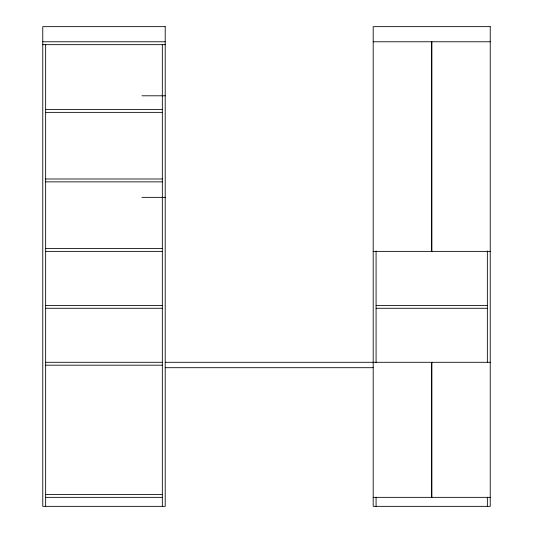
<?xml version="1.0" encoding="UTF-8"?>
<svg xmlns="http://www.w3.org/2000/svg" width="533" height="533" viewBox="0 0 533 533"><rect width="100%" height="100%" fill="white"/><g stroke="black" fill="none" stroke-linecap="round" stroke-linejoin="round"><path stroke-width="0.8" d="M42.767 41.774L165.21 41.774M373.193 41.774L490.233 41.774M42.767 44.659L165.21 44.659M141.938 95.793L165.21 95.793M45.645 109.478L162.332 109.478M45.645 112.363L162.332 112.363M45.645 178.988L162.332 178.988M45.645 181.866L162.332 181.866M141.938 197.357L165.21 197.357M45.645 248.491L162.332 248.491M45.645 251.376L162.332 251.376M373.193 251.376L490.233 251.376M45.645 305.396L162.332 305.396M376.071 305.396L487.355 305.396M45.645 308.274L162.332 308.274M376.071 308.274L487.355 308.274M45.645 362.293L162.332 362.293M165.21 362.293L490.233 362.293M45.645 365.178L162.332 365.178M165.21 367.697L373.193 367.697M45.645 494.464L162.332 494.464M45.645 497.349L162.332 497.349M373.193 497.349L490.233 497.349M487.355 250.963L487.355 362.433M487.355 497.202L487.355 506.35M431.89 41.774L431.89 251.376M431.89 362.293L431.89 497.349M431.53 41.774L431.53 251.376M431.53 362.293L431.53 497.349M376.071 250.963L376.071 362.653M376.071 497.202L376.071 506.35M162.332 44.659L162.332 506.35M45.645 44.659L45.645 506.35M165.21 26.65L42.767 26.65L42.767 506.35L165.21 506.35L165.21 26.65M490.233 26.65L373.193 26.65L373.193 506.35L490.233 506.35L490.233 26.65"/></g></svg>
